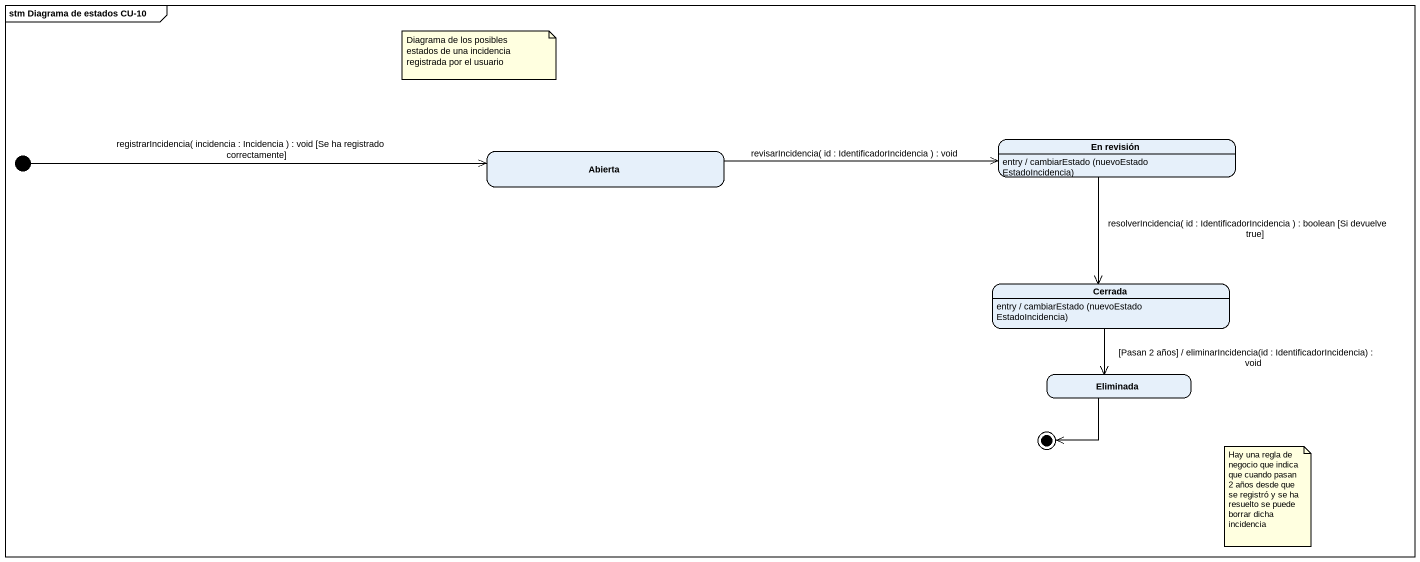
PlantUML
@startuml
mainframe stm Diagrama de estados CU-10
hide empty description
state "En revisión" as En_revisión
En_revisión : entry / cambiarEstado (nuevoEstado EstadoIncidencia)
state Abierta
state Cerrada
Cerrada : entry / cambiarEstado (nuevoEstado EstadoIncidencia)
state Eliminada
[*] -right-> Abierta : registrarIncidencia( incidencia : Incidencia ) : void [Se ha registrado correctamente]
En_revisión --> Cerrada : resolverIncidencia( id : IdentificadorIncidencia ) : boolean [Si devuelve true]
Abierta -right-> En_revisión : revisarIncidencia( id : IdentificadorIncidencia ) : void
Cerrada --> Eliminada : [Pasan 2 años] / eliminarIncidencia(id : IdentificadorIncidencia) : void
Eliminada --> [*]
note as N1
  Diagrama de los posibles estados de una incidencia registrada por el usuario
end note
note as N2
  Hay una regla de negocio que indica que cuando pasan 2 años desde que se registró y se ha resuelto se puede borrar dicha incidencia
end note
@enduml
